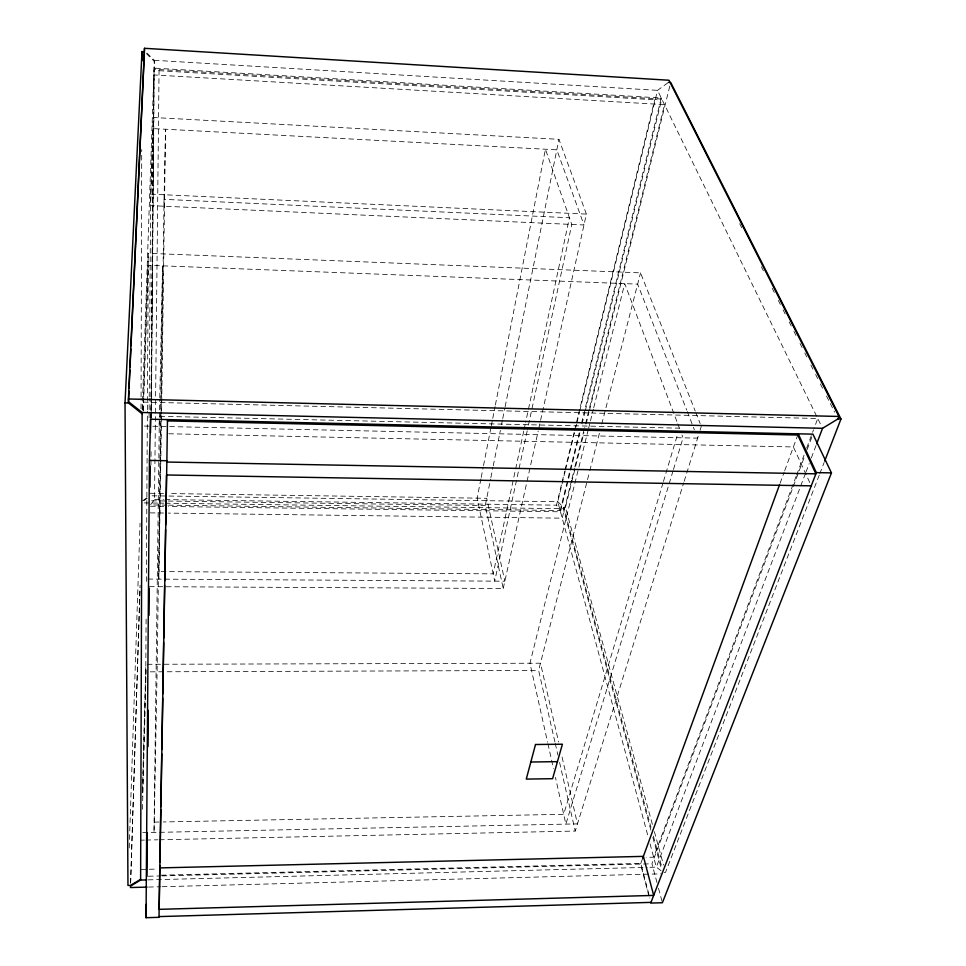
<?xml version="1.0" encoding="UTF-8"?>
<svg xmlns="http://www.w3.org/2000/svg" width="966" height="966" viewBox="0 0 966 966"><rect width="100%" height="100%" fill="white"/><g stroke="black" fill="none" stroke-linecap="round" stroke-linejoin="round"><path stroke-width="0.72" stroke-dasharray="4.83 3.62" d="M141.036 408.763L141.072 398.221M141.072 396.712L141.724 149.549M142.473 409.632L142.497 402.098L817.755 418.507L814.06 428.385M146.108 619.134L145.781 671.841L142.485 796.576M146.337 581.484L147.375 411.347M147.387 409.838L148.341 253.309L640.53 272.859L695.206 411.021M149.078 417.94L149.223 398.366M149.235 396.857L150.672 194.13L153.244 117.502L558.928 139.321L586.398 214.102L538.521 429.592M150.841 417.928L150.889 411.89M150.901 410.393L150.998 398.33M151.01 396.821L153.244 117.502M151.022 418.061L151.191 398.487M151.203 396.99L153.823 74.925L664.499 104.642L584.611 427.576M151.179 417.566L151.179 414.317M151.215 413.05L154.053 68.115L661.251 97.989L581.29 424.219M150.962 464.936L151.07 451.376M151.348 418.254L154.319 61.438L146.446 53.673M167.033 505.146L150.467 504.928L154.536 499.446L159.052 70.699L154.053 68.115M161.117 414.849L158.835 579.117L161.6 412.156M161.081 413.726L164.051 199.358L569.445 217.748L525.637 422.287M161.624 410.659L165.536 129.239L163.906 206.217M159.173 426.38L159.33 418.882M159.354 417.372L159.487 411.371M159.523 409.874L159.74 399.369M159.776 397.871L162.566 265.843L157.241 664.27L154.029 832.426L159.378 416.286L679.424 428.18M142.473 809.23L146.12 669.861M142.473 790.586L145.83 664.294M130.591 883.081L140.07 585.203M130.639 883.009L140.07 587.364M142.231 409.536L154.331 60.303L144.477 50.594M142.992 410.465L143.403 398.487M143.451 396.99L148.341 253.309M143.354 410.997L148.269 265.288L637.645 284.125L686.717 410.139M129.215 847.87L140.046 523.246M480.911 478.919L477.144 498.142L494.713 581.146L527.207 430.8M481.201 477.445L483.217 467.097M483.507 465.612L491.03 427.177M491.32 425.704L492.479 419.787M492.769 418.302L495.087 406.481M495.377 405.008L545.428 149.235L571.787 224.438L527.521 429.327M149.392 586.652L503.214 588.499L485.258 505.52L490.571 479.088M490.861 477.615L492.95 467.278M493.24 465.805L500.376 430.365M501.559 424.46L502.453 420.029M502.743 418.556L504.832 408.22M505.121 406.746L558.928 139.321M523.741 431.114L493.167 573.852L158.979 571.57M524.055 429.641L525.323 423.76M503.214 588.499L538.195 431.065M168.543 505.17L560.147 510.531L556.488 505.182L561.814 483.229M562.164 481.756L564.639 471.517M565.001 470.056L574.215 431.995M574.565 430.534L654.682 99.776L661.251 97.989M565.219 470.985L557.768 501.728L648.488 838.017M565.581 469.524L574.456 432.925M575.869 427.069L576.581 424.134M576.931 422.673L579.419 412.422M579.781 410.961L657.52 90.345L668.472 82.376M560.147 510.531L569.819 471.034M570.182 469.573L579.141 432.997M579.878 432.768L560.485 511.799L168.519 506.486M582.039 423.989L584.913 412.289M585.275 410.816L661.782 99.087L154.017 69.238M650.867 830.156L563.311 508.732L563.661 507.355L557.768 501.728L150.708 495.775M571.606 480.187L562.2 518.174L168.362 513.103M571.969 478.725L574.492 468.486M574.855 467.025L584.249 429.037M652.388 824.372L565.46 507.392L571.268 483.942M571.63 482.481L583.971 432.671M586.145 423.881L589.043 412.156M589.417 410.695L669.969 85.443M588.27 429.629L529.948 663.231L547.589 742.214M588.632 428.167L590.093 422.323M590.455 420.862L593.365 409.186M593.728 407.724L624.712 283.618L677.238 422.396M554.919 741.997L538.617 670.44L589.429 472.205M589.803 470.744L599.524 432.84M601.758 424.086L640.53 272.859M663.014 482.928L563.685 814.302L163.254 821.957M663.437 481.491L677.263 435.388M673.012 470.973L565.871 824.119L555.426 777.316M673.447 469.536L683.071 437.815L682.008 435.014M159.402 839.78L575.217 831.062L683.723 482.759M684.17 481.322L699.65 431.609M700.06 430.293L701.28 426.38M642.342 859.172L640.543 864.087L648.85 895.856M780.057 483.362L784.211 472.048M784.73 470.623L798.206 433.831M796.117 476.347L653.656 857.18L646.109 857.361M796.648 474.934L804.026 455.179M806.67 448.127L813.529 429.798M656.977 882.55L651.953 863.797L792.796 487.866M793.327 486.453L804.98 455.36M807.093 449.709L811.863 436.982M805.439 473.473L656.337 867.13L648.802 867.323M805.97 472.06L809.182 463.595M811.319 457.944L816.125 445.241M819.253 475.115L665.538 872.358L663.292 872.419L656.337 867.13L650.058 843.837M819.796 473.714L824.131 462.485M142.775 500.726L147.303 497.478M143.898 500.642L147.303 498.202M161.165 875.196L640.808 863.387L649.864 898.054M148.378 876.234L160.537 875.933M162.046 875.896L651.953 863.797M148.148 879.869L647.292 867.359M148.595 887.066L160.658 886.752M162.167 886.716L661.251 873.832M140.891 869.472L157.482 869.074M142.763 832.656L577.463 823.889L561.657 755.231M141.326 840.154L144.345 840.094M145.854 840.058L157.905 839.804M154.222 822.126L161.745 821.981M147.255 664.294L540.477 663.207L558.626 742.081M150.298 671.829L538.617 670.44M147.943 579.057L504.832 581.206L486.707 498.287L168.338 493.541M144.272 502.912L163.87 503.189M165.379 503.201L563.311 508.732M150.43 506.244L167.009 506.462M150.261 512.874L166.852 513.079M150.225 493.276L166.828 493.517M154.536 499.446L163.568 499.567M165.077 499.591L556.488 505.182M151.674 500.799L166.695 501.016M168.205 501.04L485.258 505.52M565.46 507.392L563.661 507.355L650.975 827.331M144.332 426.054L697.621 438.141L696.522 435.34M168.748 433.77L793.4 446.956L810.027 483.145M150.672 194.13L586.398 214.102M159.052 70.699L654.682 99.776M154.331 60.303L657.52 90.345L821.342 425.861M739.69 223.714L741.719 227.747M761.389 266.785L763.418 270.83M772.245 288.327L774.273 292.372M778.342 300.438L780.383 304.483M783.088 309.869L785.129 313.902M789.198 321.98L791.226 326.013M793.943 331.398L795.972 335.444M800.041 343.522L802.082 347.555M804.799 352.94L806.827 356.985M810.897 365.051L812.937 369.097M815.642 374.482L817.683 378.515M820.388 383.9L823.781 390.638M826.498 396.012L834.636 412.168M695.762 412.422L700.181 423.591M687.261 411.54L694.349 429.737M677.758 423.808L679.883 429.411M654.38 831.654L663.545 865.089M653.366 836.061L661.698 866.599M652.859 837.437L661.565 869.424M658.522 888.322L662.386 902.739M555.257 743.458L557.913 755.134M559.58 762.44L575.217 831.062M547.915 743.675L553.458 768.538M153.159 128.587L150.587 205.625L583.983 224.981L556.814 149.827L153.159 128.587"/><path stroke-width="1.45" d="M141.966 60.629L141.99 51.584L144.477 51.741M147.086 887.102L130.495 887.537L130.495 886.1L140.613 880.062L142.135 412.506L128.454 401.639L128.442 398.982L144.489 48.3L669.003 80.238L838.959 416.467L838.029 418.906L822.537 428.312L142.135 412.506M144.477 50.594L144.489 48.3M149.44 460.408L166.876 460.734L159.004 917.326L146.035 917.7L149.44 460.408L150.587 419.22L812.925 434.157L831.46 472.893L662.386 902.739L650.734 903.077L816.342 472.615L798.206 433.831M146.977 876.271L147.315 832.523M148.003 746.549L148.281 710.348M149.03 615.318L149.247 588.161M150.044 487.093L150.213 465.974M150.479 432.792L150.587 419.22M167.48 419.594L166.852 462.038L815.884 473.823L797.771 435.026L167.468 420.898M159.776 868.422L159.825 865.415M159.873 862.409L160.779 809.689M160.827 806.67L161.733 753.963M161.817 749.447L162.699 698.237M162.771 693.721L163.652 642.511M163.737 637.983L164.643 585.275M164.715 580.759L165.597 529.549M165.669 525.033L166.526 475.32M146.035 917.7L146.337 904.381M142.135 413.81L128.454 402.967L128.937 391.097M129.07 388.078L129.903 370.002M130.036 366.983L130.857 348.907M131.002 345.888L144.405 52.104M140.613 879.338L130.495 885.375L127.959 885.448L125.025 402.882L141.99 51.584M642.619 858.424L779.538 484.775M816.656 443.841L822.537 428.312M824.674 461.084L840.975 418.978L670.694 82.508L668.472 82.376M159.016 916.601L650.999 902.377M140.613 880.062L146.651 879.917M530.841 762.005L557.442 761.643M166.635 474.982L811.259 485.838M816.342 472.615L831.46 472.893M128.442 398.982L838.959 416.467M838.029 418.906L840.975 418.978M125.025 402.882L128.454 402.967M159.776 867.903L159.136 909.332L653.68 895.41L643.38 856.371L159.776 867.903M535.514 744.508L526.277 779.091L552.588 778.693L562.417 744.206L535.514 744.508"/></g></svg>
